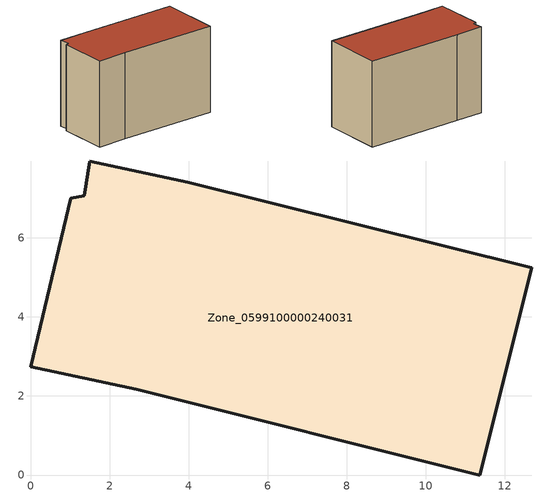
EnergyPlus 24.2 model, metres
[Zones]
Zone_0599100000240031
 floor ground (C_G): 1.01,7.01 1.35,7.07 1.49,7.95 3.98,7.41 12.68,5.24 11.37,0 2.67,2.17 0,2.74 z0
 wall outside (C_F): 2.67,2.17 11.37,0 12.68,5.24 3.98,7.41 1.49,7.95 1.35,7.07 1.01,7.01 0,2.74 2.67,2.17 z0:7.72
 roof outside (C_R): 1.35,7.07 1.01,7.01 0,2.74 2.67,2.17 11.37,0 12.68,5.24 3.98,7.41 1.49,7.95 z7.72
[BUILDING]
Pand.0599100000240031: North Axis=0; Terrain=City; Loads Convergence Tolerance Value=0.04; Temperature Convergence Tolerance Value=0.4; Solar Distribution=FullExterior; Maximum Number of Warmup Days=25; Minimum Number of Warmup Days=1
[Site:Location]
Rotterdam.The.Hague.AP_ZH_NLD Design_Conditions: Latitude=51.96; Longitude=4.45; Time Zone=1; Elevation=-4.5
[SITE:GROUNDTEMPERATURE:BUILDINGSURFACE]
18, 18, 18, 18, 18, 18, 18, 18, 18, 18, 18, 18
[MATERIAL] Thermal Absorptance=0.9; Solar Absorptance=0.7; Visible Absorptance=0.7
Name | Roughness | Thickness | Conductivity | Density | Specific Heat
G.TI.1975-1991 | MediumSmooth | 0.15 | 0.288461 | 540 | 1210
F.TI.1975-1991 | Rough | 0.3 | 0.230769 | 1920 | 840
R.TI.1975-1991 | MediumRough | 0.2 | 0.153846 | 1500 | 1000
[CONSTRUCTION]
C_G: G.TI.1975-1991
C_F: F.TI.1975-1991
C_R: R.TI.1975-1991
[ZONE]
Zone_0599100000240031: Type=1; Multiplier=1; Ceiling Height=Autocalculate; Volume=Autocalculate; Floor Area=autocalculate; Part of Total Floor Area=Yes
[ZONEINFILTRATION:DESIGNFLOWRATE]
Infil_Zone_0599100000240031: Zone or ZoneList or Space or SpaceList=Zone_0599100000240031; Schedule=AlwaysOn; Design Flow Rate Calculation Method=Flow/Area; Flow Rate per Floor Area=0.003; Constant Term Coefficient=1; Temperature Term Coefficient=0; Velocity Term Coefficient=0; Velocity Squared Term Coefficient=0
[HVACTEMPLATE:ZONE:IDEALLOADSAIRSYSTEM]
Zone_0599100000240031: Maximum Heating Supply Air Temperature=50; Minimum Cooling Supply Air Temperature=13; Maximum Heating Supply Air Humidity Ratio=0.0156; Minimum Cooling Supply Air Humidity Ratio=0.0077; Heating Limit=NoLimit; Cooling Limit=NoLimit; Dehumidification Control Type=ConstantSensibleHeatRatio; Cooling Sensible Heat Ratio=0.7; Dehumidification Setpoint=60; Humidification Control Type=None; Humidification Setpoint=30; Outdoor Air Method=None; Outdoor Air Flow Rate per Person=0.00944; Outdoor Air Flow Rate per Zone Floor Area=0; Outdoor Air Flow Rate per Zone=0; Demand Controlled Ventilation Type=None; Outdoor Air Economizer Type=NoEconomizer; Heat Recovery Type=None; Sensible Heat Recovery Effectiveness=0.7; Latent Heat Recovery Effectiveness=0.65
[ZONECONTROL:THERMOSTAT]
ThermostatControl_Zone_0599100000240031: Zone or ZoneList=Zone_0599100000240031; Control Type Schedule=DualSetpointControlType; Control 1=Thermostat_Zone_0599100000240031; Temperature Difference Between Cutout And Setpoint=0
[THERMOSTATSETPOINT:DUALSETPOINT]
Thermostat_Zone_0599100000240031: Heating Setpoint Temperature Schedule=HeatingSetpoint_Zone_0599100000240031; Cooling Setpoint Temperature Schedule=CoolingSetpoint_Zone_0599100000240031
[SCHEDULE:COMPACT]
HeatingSetpoint_Zone_0599100000240031: Through: 12/31, For: AllDays, Until: 24:00, 21
CoolingSetpoint_Zone_0599100000240031: Through: 12/31, For: AllDays, Until: 24:00, 24
DualSetpointControlType: Through: 12/31, For: AllDays, Until: 24:00, 4
AlwaysOn: Through: 12/31, For: AllDays, Until: 24:00, 1
